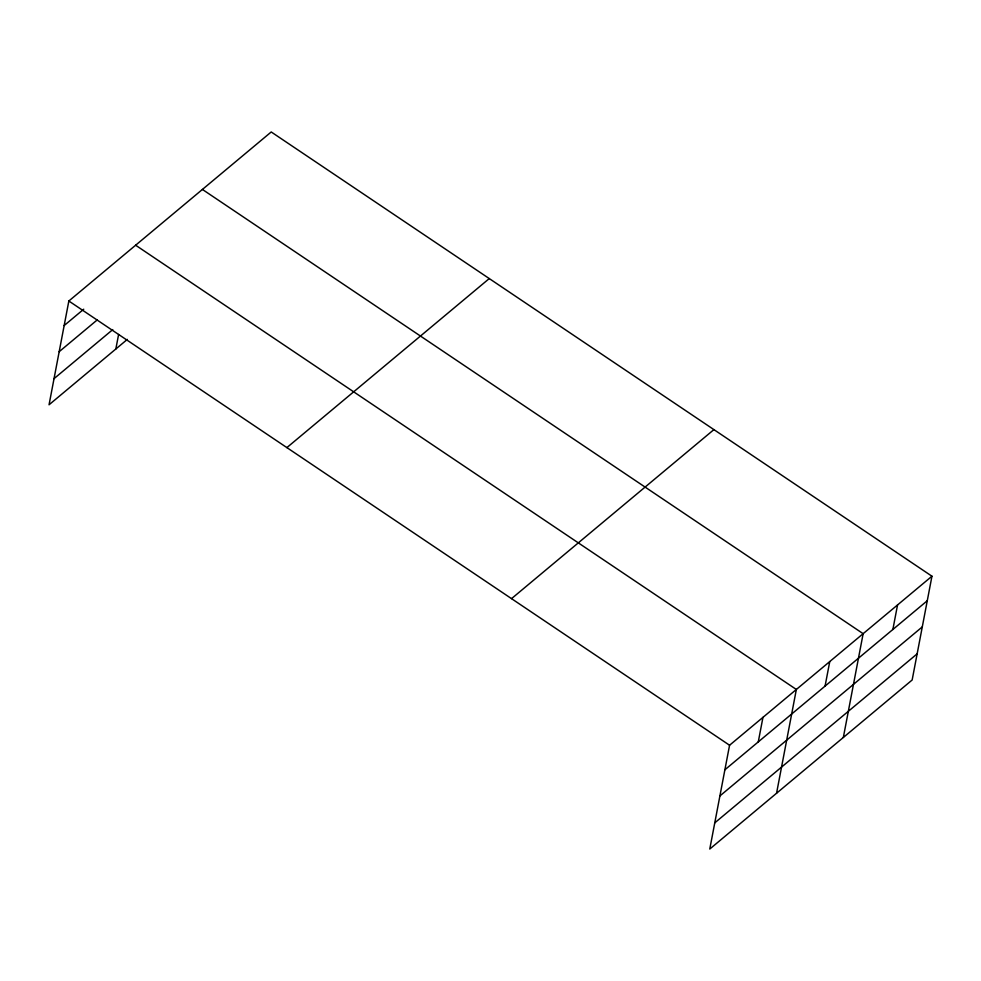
<?xml version="1.0" encoding="UTF-8"?>
<svg xmlns="http://www.w3.org/2000/svg" width="981" height="981" viewBox="0 0 981 981"><rect width="100%" height="100%" fill="white"/><g stroke="black" fill="none" stroke-linecap="round" stroke-linejoin="round"><path stroke-width="1.47" d="M931.95 576.215L729.57 745.241L709.778 849.031L912.158 679.992L931.95 576.215L271.222 131.969L68.842 301.008L49.05 404.785L127.346 339.389M115.832 349.003L118.603 334.472M758.276 741.894L762.96 717.356M776.56 793.249L796.351 689.471L135.636 245.225M825.07 686.124L829.754 661.574M843.341 737.467L863.145 633.689L202.417 189.443M892.869 629.495L897.541 604.946M64.17 325.545L83.741 309.199M59.179 351.701L97.18 319.953M54.041 378.641L112.766 329.591M286.881 447.606L489.261 278.579M511.53 598.643L713.91 429.617M724.885 769.791L927.266 600.752M719.907 795.934L922.275 626.908M714.757 822.875L917.137 653.849M68.842 301.008L729.57 745.241"/></g></svg>
